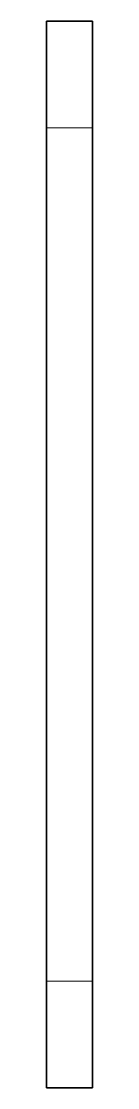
# Model space of a CAD drawing. Extents: x 319 to 941, y 145 to 775.
# Drawn here: x 318.6 to 321.6, y 383.8 to 453.8 of the extents above; entities that cross this region are included whole.
import ezdxf

# ---------------------------------------------------------------- set-up
doc = ezdxf.new("R2010")
doc.units = 0

msp = doc.modelspace()

# ---------------------------------------------------------------- linework, layer by layer
at = {"color": 7, "lineweight": 35, "ltscale": 0.175}
for p, q in [((318.58, 453.841), (318.58, 446.841)), ((321.58, 453.841), (321.58, 446.841)), ((318.58, 390.841), (318.58, 383.841)), ((321.58, 390.841), (321.58, 383.841))]:
    msp.add_line(p, q, dxfattribs=at)
at = {"color": 7, "lineweight": 35, "ltscale": 0.075}
for p, q in [((318.58, 453.841), (321.58, 453.841)), ((318.58, 383.841), (321.58, 383.841))]:
    msp.add_line(p, q, dxfattribs=at)
at = {"color": 7, "lineweight": 35}
for p, q in [((318.58, 390.841), (318.58, 446.841)), ((321.58, 390.841), (321.58, 446.841))]:
    msp.add_line(p, q, dxfattribs=at)
at = {"color": 7, "lineweight": 13, "ltscale": 0.075}
for p, q in [((318.58, 446.841), (321.58, 446.841)), ((318.58, 390.841), (321.58, 390.841))]:
    msp.add_line(p, q, dxfattribs=at)
at = {"color": 7, "lineweight": 35, "ltscale": 6.2561e-05}
msp.add_line((318.58, 438.79), (318.58, 438.788), dxfattribs=at)
at = {"color": 7, "lineweight": 35, "ltscale": 0.000416565}
msp.add_line((318.58, 438.788), (318.58, 438.771), dxfattribs=at)
at = {"color": 7, "lineweight": 35, "ltscale": 0.056585}
msp.add_line((318.58, 438.771), (318.58, 436.508), dxfattribs=at)
at = {"color": 7, "lineweight": 35, "ltscale": 0.013755}
msp.add_line((318.58, 438.753), (318.58, 438.202), dxfattribs=at)
at = {"color": 7, "lineweight": 35, "ltscale": 0.011607}
msp.add_line((318.58, 438.202), (318.58, 437.738), dxfattribs=at)
at = {"color": 7, "lineweight": 35, "ltscale": 0.013713}
msp.add_line((318.58, 437.865), (318.58, 437.316), dxfattribs=at)
at = {"color": 7, "lineweight": 35, "ltscale": 0.021536}
msp.add_line((318.58, 437.738), (318.58, 436.877), dxfattribs=at)
at = {"color": 7, "lineweight": 35, "ltscale": 0.000294495}
for p, q in [((318.58, 437.676), (318.58, 437.664)), ((318.58, 401.152), (318.58, 401.141))]:
    msp.add_line(p, q, dxfattribs=at)
at = {"color": 7, "lineweight": 35, "ltscale": 0.018362}
msp.add_line((318.58, 437.664), (318.58, 436.93), dxfattribs=at)
at = {"color": 7, "lineweight": 35, "ltscale": 0.115139}
msp.add_line((318.58, 437.316), (318.58, 432.711), dxfattribs=at)
at = {"color": 7, "lineweight": 35, "ltscale": 0.000484467}
for p, q in [((318.58, 436.93), (318.58, 436.91)), ((318.58, 420.669), (318.58, 420.65)), ((318.58, 420.65), (318.58, 420.63))]:
    msp.add_line(p, q, dxfattribs=at)
at = {"color": 7, "lineweight": 35, "ltscale": 0.006107}
msp.add_line((318.58, 436.91), (318.58, 436.666), dxfattribs=at)
at = {"color": 7, "lineweight": 35, "ltscale": 0.055211}
msp.add_line((318.58, 436.877), (318.58, 434.668), dxfattribs=at)
at = {"color": 7, "lineweight": 35, "ltscale": 0.028132}
msp.add_line((318.58, 436.666), (318.58, 435.541), dxfattribs=at)
at = {"color": 7, "lineweight": 35, "ltscale": 0.120142}
msp.add_line((318.58, 436.508), (318.58, 431.702), dxfattribs=at)
at = {"color": 7, "lineweight": 35, "ltscale": 0.010592}
msp.add_line((318.58, 435.541), (318.58, 435.117), dxfattribs=at)
at = {"color": 7, "lineweight": 35, "ltscale": 0.068308}
msp.add_line((318.58, 435.117), (318.58, 432.385), dxfattribs=at)
at = {"color": 7, "lineweight": 35, "ltscale": 0.001158}
msp.add_line((318.58, 434.949), (318.58, 434.903), dxfattribs=at)
at = {"color": 7, "lineweight": 35, "ltscale": 0.07522}
msp.add_line((318.58, 434.903), (318.58, 431.894), dxfattribs=at)
at = {"color": 7, "lineweight": 35, "ltscale": 0.07414}
msp.add_line((318.58, 434.668), (318.58, 431.703), dxfattribs=at)
at = {"color": 7, "lineweight": 35, "ltscale": 0.025192}
msp.add_line((318.58, 432.711), (318.58, 431.703), dxfattribs=at)
at = {"color": 7, "lineweight": 35, "ltscale": 0.06265}
msp.add_line((318.58, 432.385), (318.58, 429.879), dxfattribs=at)
at = {"color": 7, "lineweight": 35, "ltscale": 0.057817}
msp.add_line((318.58, 431.894), (318.58, 429.582), dxfattribs=at)
at = {"color": 7, "lineweight": 35, "ltscale": 0.013192}
msp.add_line((318.58, 431.703), (318.58, 431.175), dxfattribs=at)
at = {"color": 7, "lineweight": 35, "ltscale": 0.036871}
msp.add_line((318.58, 431.175), (318.58, 429.7), dxfattribs=at)
at = {"color": 7, "lineweight": 35, "ltscale": 0.024727}
msp.add_line((318.58, 430.005), (318.58, 429.016), dxfattribs=at)
at = {"color": 7, "lineweight": 35, "ltscale": 0.000115967}
msp.add_line((318.58, 429.7), (318.58, 429.696), dxfattribs=at)
at = {"color": 7, "lineweight": 35, "ltscale": 0.017004}
msp.add_line((318.58, 429.696), (318.58, 429.016), dxfattribs=at)
at = {"color": 7, "lineweight": 35, "ltscale": 0.014156}
msp.add_line((318.58, 429.582), (318.58, 429.015), dxfattribs=at)
at = {"color": 7, "lineweight": 35, "ltscale": 0.012199}
msp.add_line((318.58, 429.504), (318.58, 429.016), dxfattribs=at)
at = {"color": 7, "lineweight": 35, "ltscale": 0.018418}
msp.add_line((318.58, 428.279), (318.58, 429.015), dxfattribs=at)
at = {"color": 7, "lineweight": 35, "ltscale": 0.018415}
msp.add_line((318.58, 427.542), (318.58, 428.279), dxfattribs=at)
at = {"color": 7, "lineweight": 35, "ltscale": 0.00059433}
msp.add_line((318.58, 427.651), (318.58, 427.627), dxfattribs=at)
at = {"color": 7, "lineweight": 35, "ltscale": 0.055013}
msp.add_line((318.58, 427.591), (318.58, 425.391), dxfattribs=at)
at = {"color": 7, "lineweight": 35, "ltscale": 0.025603}
msp.add_line((318.58, 427.542), (318.58, 426.517), dxfattribs=at)
at = {"color": 7, "lineweight": 35, "ltscale": 0.012718}
msp.add_line((318.58, 426.517), (318.58, 426.009), dxfattribs=at)
at = {"color": 7, "lineweight": 35, "ltscale": 0.00916}
msp.add_line((318.58, 426.009), (318.58, 425.642), dxfattribs=at)
at = {"color": 7, "lineweight": 35, "ltscale": 0.000363159}
msp.add_line((318.58, 425.642), (318.58, 425.628), dxfattribs=at)
at = {"color": 7, "lineweight": 35, "ltscale": 0.025158}
msp.add_line((318.58, 425.628), (318.58, 424.621), dxfattribs=at)
at = {"color": 7, "lineweight": 35, "ltscale": 0.03147}
msp.add_line((318.58, 425.417), (318.58, 424.158), dxfattribs=at)
at = {"color": 7, "lineweight": 35, "ltscale": 0.004443}
msp.add_line((318.58, 425.391), (318.58, 425.213), dxfattribs=at)
at = {"color": 7, "lineweight": 35, "ltscale": 0.021283}
msp.add_line((318.58, 425.213), (318.58, 424.361), dxfattribs=at)
at = {"color": 7, "lineweight": 35, "ltscale": 0.006012}
msp.add_line((318.58, 424.621), (318.58, 424.381), dxfattribs=at)
at = {"color": 7, "lineweight": 35, "ltscale": 0.001806}
msp.add_line((318.58, 424.361), (318.58, 424.289), dxfattribs=at)
at = {"color": 7, "lineweight": 35, "ltscale": 0.00057373}
msp.add_line((318.58, 424.158), (318.58, 424.135), dxfattribs=at)
at = {"color": 7, "lineweight": 35, "ltscale": 0.010545}
msp.add_line((318.58, 424.135), (318.58, 423.714), dxfattribs=at)
at = {"color": 7, "lineweight": 35, "ltscale": 0.036629}
msp.add_line((318.58, 423.917), (318.58, 422.452), dxfattribs=at)
at = {"color": 7, "lineweight": 35, "ltscale": 0.010444}
msp.add_line((318.58, 423.793), (318.58, 423.375), dxfattribs=at)
at = {"color": 7, "lineweight": 35, "ltscale": 0.010121}
msp.add_line((318.58, 422.452), (318.58, 422.047), dxfattribs=at)
at = {"color": 7, "lineweight": 35, "ltscale": 0.02868}
for p, q in [((318.58, 420.9), (318.58, 422.048)), ((318.58, 415.262), (318.58, 416.409)), ((318.58, 403.684), (318.58, 404.831))]:
    msp.add_line(p, q, dxfattribs=at)
at = {"color": 7, "lineweight": 35, "ltscale": 0.025837}
msp.add_line((318.58, 421.134), (318.58, 420.101), dxfattribs=at)
at = {"color": 7, "lineweight": 35, "ltscale": 0.000237274}
msp.add_line((318.58, 420.9), (318.58, 420.89), dxfattribs=at)
at = {"color": 7, "lineweight": 35, "ltscale": 0.015063}
msp.add_line((318.58, 420.891), (318.58, 420.288), dxfattribs=at)
at = {"color": 7, "lineweight": 35, "ltscale": 0.04453}
msp.add_line((318.58, 420.891), (318.58, 419.11), dxfattribs=at)
at = {"color": 7, "lineweight": 35, "ltscale": 0.005042}
msp.add_line((318.58, 420.89), (318.58, 420.688), dxfattribs=at)
at = {"color": 7, "lineweight": 35, "ltscale": 0.000483704}
msp.add_line((318.58, 420.688), (318.58, 420.669), dxfattribs=at)
at = {"color": 7, "lineweight": 35, "ltscale": 0.031985}
msp.add_line((318.58, 420.63), (318.58, 419.351), dxfattribs=at)
at = {"color": 7, "lineweight": 35, "ltscale": 0.000395203}
msp.add_line((318.58, 420.288), (318.58, 420.272), dxfattribs=at)
at = {"color": 7, "lineweight": 35, "ltscale": 0.00054245}
msp.add_line((318.58, 420.101), (318.58, 420.079), dxfattribs=at)
at = {"color": 7, "lineweight": 35, "ltscale": 0.026926}
msp.add_line((318.58, 420.079), (318.58, 419.002), dxfattribs=at)
at = {"color": 7, "lineweight": 35, "ltscale": 0.006299}
msp.add_line((318.58, 419.351), (318.58, 419.099), dxfattribs=at)
at = {"color": 7, "lineweight": 35, "ltscale": 0.004346}
msp.add_line((318.58, 419.11), (318.58, 418.936), dxfattribs=at)
at = {"color": 7, "lineweight": 35, "ltscale": 0.002424}
msp.add_line((318.58, 419.099), (318.58, 419.002), dxfattribs=at)
at = {"color": 7, "lineweight": 35, "ltscale": 0.001656}
msp.add_line((318.58, 419.002), (318.58, 418.936), dxfattribs=at)
at = {"color": 7, "lineweight": 35, "ltscale": 0.00166}
msp.add_line((318.58, 419.002), (318.58, 418.936), dxfattribs=at)
at = {"color": 7, "lineweight": 35, "ltscale": 0.003192}
msp.add_line((318.58, 418.936), (318.58, 418.808), dxfattribs=at)
at = {"color": 7, "lineweight": 35, "ltscale": 0.02849}
msp.add_line((318.58, 418.808), (318.58, 417.669), dxfattribs=at)
at = {"color": 7, "lineweight": 35, "ltscale": 0.010023}
msp.add_line((318.58, 418.736), (318.58, 418.335), dxfattribs=at)
at = {"color": 7, "lineweight": 35, "ltscale": 0.006127}
msp.add_line((318.58, 418.335), (318.58, 418.09), dxfattribs=at)
at = {"color": 7, "lineweight": 35, "ltscale": 0.042017}
msp.add_line((318.58, 418.09), (318.58, 416.409), dxfattribs=at)
at = {"color": 7, "lineweight": 35, "ltscale": 0.000974274}
msp.add_line((318.58, 417.995), (318.58, 417.956), dxfattribs=at)
at = {"color": 7, "lineweight": 35, "ltscale": 0.026574}
msp.add_line((318.58, 417.956), (318.58, 416.893), dxfattribs=at)
at = {"color": 7, "lineweight": 35, "ltscale": 0.012097}
msp.add_line((318.58, 416.893), (318.58, 416.409), dxfattribs=at)
at = {"color": 7, "lineweight": 35, "ltscale": 0.000199127}
msp.add_line((318.58, 416.777), (318.58, 416.769), dxfattribs=at)
at = {"color": 7, "lineweight": 35, "ltscale": 0.001402}
msp.add_line((318.58, 416.769), (318.58, 416.713), dxfattribs=at)
at = {"color": 7, "lineweight": 35, "ltscale": 0.007611}
msp.add_line((318.58, 416.713), (318.58, 416.408), dxfattribs=at)
at = {"color": 7, "lineweight": 35, "ltscale": 0.054348}
msp.add_line((318.58, 415.67), (318.58, 413.497), dxfattribs=at)
at = {"color": 7, "lineweight": 35, "ltscale": 0.04184}
msp.add_line((318.58, 415.527), (318.58, 413.853), dxfattribs=at)
at = {"color": 7, "lineweight": 35, "ltscale": 0.011211}
msp.add_line((318.58, 415.261), (318.58, 414.813), dxfattribs=at)
at = {"color": 7, "lineweight": 35, "ltscale": 0.01195}
msp.add_line((318.58, 413.853), (318.58, 413.375), dxfattribs=at)
at = {"color": 7, "lineweight": 35, "ltscale": 0.054813}
msp.add_line((318.58, 413.375), (318.58, 411.183), dxfattribs=at)
at = {"color": 7, "lineweight": 35, "ltscale": 0.055901}
msp.add_line((318.58, 413.194), (318.58, 410.958), dxfattribs=at)
at = {"color": 7, "lineweight": 35, "ltscale": 0.037263}
msp.add_line((318.58, 410.958), (318.58, 409.467), dxfattribs=at)
at = {"color": 7, "lineweight": 35, "ltscale": 0.062581}
msp.add_line((318.58, 410.752), (318.58, 408.249), dxfattribs=at)
at = {"color": 7, "lineweight": 35, "ltscale": 0.089018}
msp.add_line((318.58, 409.707), (318.58, 406.146), dxfattribs=at)
at = {"color": 7, "lineweight": 35, "ltscale": 0.00698}
msp.add_line((318.58, 408.283), (318.58, 408.004), dxfattribs=at)
at = {"color": 7, "lineweight": 35, "ltscale": 0.00039444}
msp.add_line((318.58, 408.249), (318.58, 408.233), dxfattribs=at)
at = {"color": 7, "lineweight": 35, "ltscale": 0.035777}
msp.add_line((318.58, 408.233), (318.58, 406.802), dxfattribs=at)
at = {"color": 7, "lineweight": 35, "ltscale": 0.060065}
msp.add_line((318.58, 408.004), (318.58, 405.601), dxfattribs=at)
at = {"color": 7, "lineweight": 35, "ltscale": 0.068884}
msp.add_line((318.58, 407.586), (318.58, 404.831), dxfattribs=at)
at = {"color": 7, "lineweight": 35, "ltscale": 0.011168}
msp.add_line((318.58, 406.85), (318.58, 406.403), dxfattribs=at)
at = {"color": 7, "lineweight": 35, "ltscale": 0.023036}
msp.add_line((318.58, 406.403), (318.58, 405.482), dxfattribs=at)
at = {"color": 7, "lineweight": 35, "ltscale": 0.019276}
msp.add_line((318.58, 405.601), (318.58, 404.83), dxfattribs=at)
at = {"color": 7, "lineweight": 35, "ltscale": 0.016261}
msp.add_line((318.58, 405.482), (318.58, 404.831), dxfattribs=at)
at = {"color": 7, "lineweight": 35, "ltscale": 0.00759}
msp.add_line((318.58, 405.135), (318.58, 404.831), dxfattribs=at)
at = {"color": 7, "lineweight": 35, "ltscale": 0.045058}
msp.add_line((318.58, 404.245), (318.58, 402.442), dxfattribs=at)
at = {"color": 7, "lineweight": 35, "ltscale": 0.015642}
msp.add_line((318.58, 403.684), (318.58, 403.058), dxfattribs=at)
at = {"color": 7, "lineweight": 35, "ltscale": 0.03101}
msp.add_line((318.58, 403.684), (318.58, 402.443), dxfattribs=at)
at = {"color": 7, "lineweight": 35, "ltscale": 0.023621}
msp.add_line((318.58, 403.684), (318.58, 402.739), dxfattribs=at)
at = {"color": 7, "lineweight": 35, "ltscale": 0.001384}
msp.add_line((318.58, 403.058), (318.58, 403.003), dxfattribs=at)
at = {"color": 7, "lineweight": 35, "ltscale": 0.00017395}
msp.add_line((318.58, 403.003), (318.58, 402.996), dxfattribs=at)
at = {"color": 7, "lineweight": 35, "ltscale": 0.013805}
msp.add_line((318.58, 402.996), (318.58, 402.444), dxfattribs=at)
at = {"color": 7, "lineweight": 35, "ltscale": 0.009008}
msp.add_line((318.58, 402.803), (318.58, 402.443), dxfattribs=at)
at = {"color": 7, "lineweight": 35, "ltscale": 0.003593}
msp.add_line((318.58, 402.299), (318.58, 402.443), dxfattribs=at)
at = {"color": 7, "lineweight": 35, "ltscale": 0.00974}
msp.add_line((318.58, 401.91), (318.58, 402.299), dxfattribs=at)
at = {"color": 7, "lineweight": 35, "ltscale": 0.015029}
msp.add_line((318.58, 401.309), (318.58, 401.91), dxfattribs=at)
at = {"color": 7, "lineweight": 35, "ltscale": 0.003916}
msp.add_line((318.58, 401.309), (318.58, 401.152), dxfattribs=at)
at = {"color": 7, "lineweight": 35, "ltscale": 0.011823}
msp.add_line((318.58, 401.309), (318.58, 400.836), dxfattribs=at)
at = {"color": 7, "lineweight": 35, "ltscale": 0.005919}
msp.add_line((318.58, 401.237), (318.58, 401), dxfattribs=at)
at = {"color": 7, "lineweight": 35, "ltscale": 0.017462}
msp.add_line((318.58, 401.153), (318.58, 400.454), dxfattribs=at)
at = {"color": 7, "lineweight": 35, "ltscale": 0.000686646}
msp.add_line((318.58, 401.026), (318.58, 400.999), dxfattribs=at)
at = {"color": 7, "lineweight": 35, "ltscale": 0.000939941}
msp.add_line((318.58, 401), (318.58, 400.962), dxfattribs=at)
at = {"color": 7, "lineweight": 35, "ltscale": 0.011124}
msp.add_line((318.58, 400.962), (318.58, 400.517), dxfattribs=at)
at = {"color": 7, "lineweight": 35, "ltscale": 0.000863647}
msp.add_line((318.58, 400.517), (318.58, 400.483), dxfattribs=at)
at = {"color": 7, "lineweight": 35, "ltscale": 0.017113}
msp.add_line((318.58, 400.483), (318.58, 399.798), dxfattribs=at)
at = {"color": 7, "lineweight": 35, "ltscale": 0.002512}
msp.add_line((318.58, 400.376), (318.58, 400.276), dxfattribs=at)
at = {"color": 7, "lineweight": 35, "ltscale": 0.016129}
msp.add_line((318.58, 400.276), (318.58, 399.63), dxfattribs=at)
at = {"color": 7, "lineweight": 35, "ltscale": 0.000392151}
msp.add_line((318.58, 399.63), (318.58, 399.615), dxfattribs=at)
at = {"color": 7, "lineweight": 35, "ltscale": 0.013927}
msp.add_line((318.58, 399.615), (318.58, 399.058), dxfattribs=at)
at = {"color": 7, "lineweight": 35, "ltscale": 0.009209}
msp.add_line((318.58, 399.615), (318.58, 399.246), dxfattribs=at)
at = {"color": 7, "lineweight": 35, "ltscale": 0.014926}
msp.add_line((318.58, 399.614), (318.58, 399.017), dxfattribs=at)
at = {"color": 7, "lineweight": 35, "ltscale": 0.003032}
msp.add_line((318.58, 399.246), (318.58, 399.125), dxfattribs=at)
at = {"color": 7, "lineweight": 35, "ltscale": 8.46863e-05}
msp.add_line((318.58, 399.058), (318.58, 399.054), dxfattribs=at)
at = {"color": 7, "lineweight": 35, "ltscale": 0.003942}
msp.add_line((318.58, 399.054), (318.58, 398.897), dxfattribs=at)

doc.saveas('drawing.dxf')
